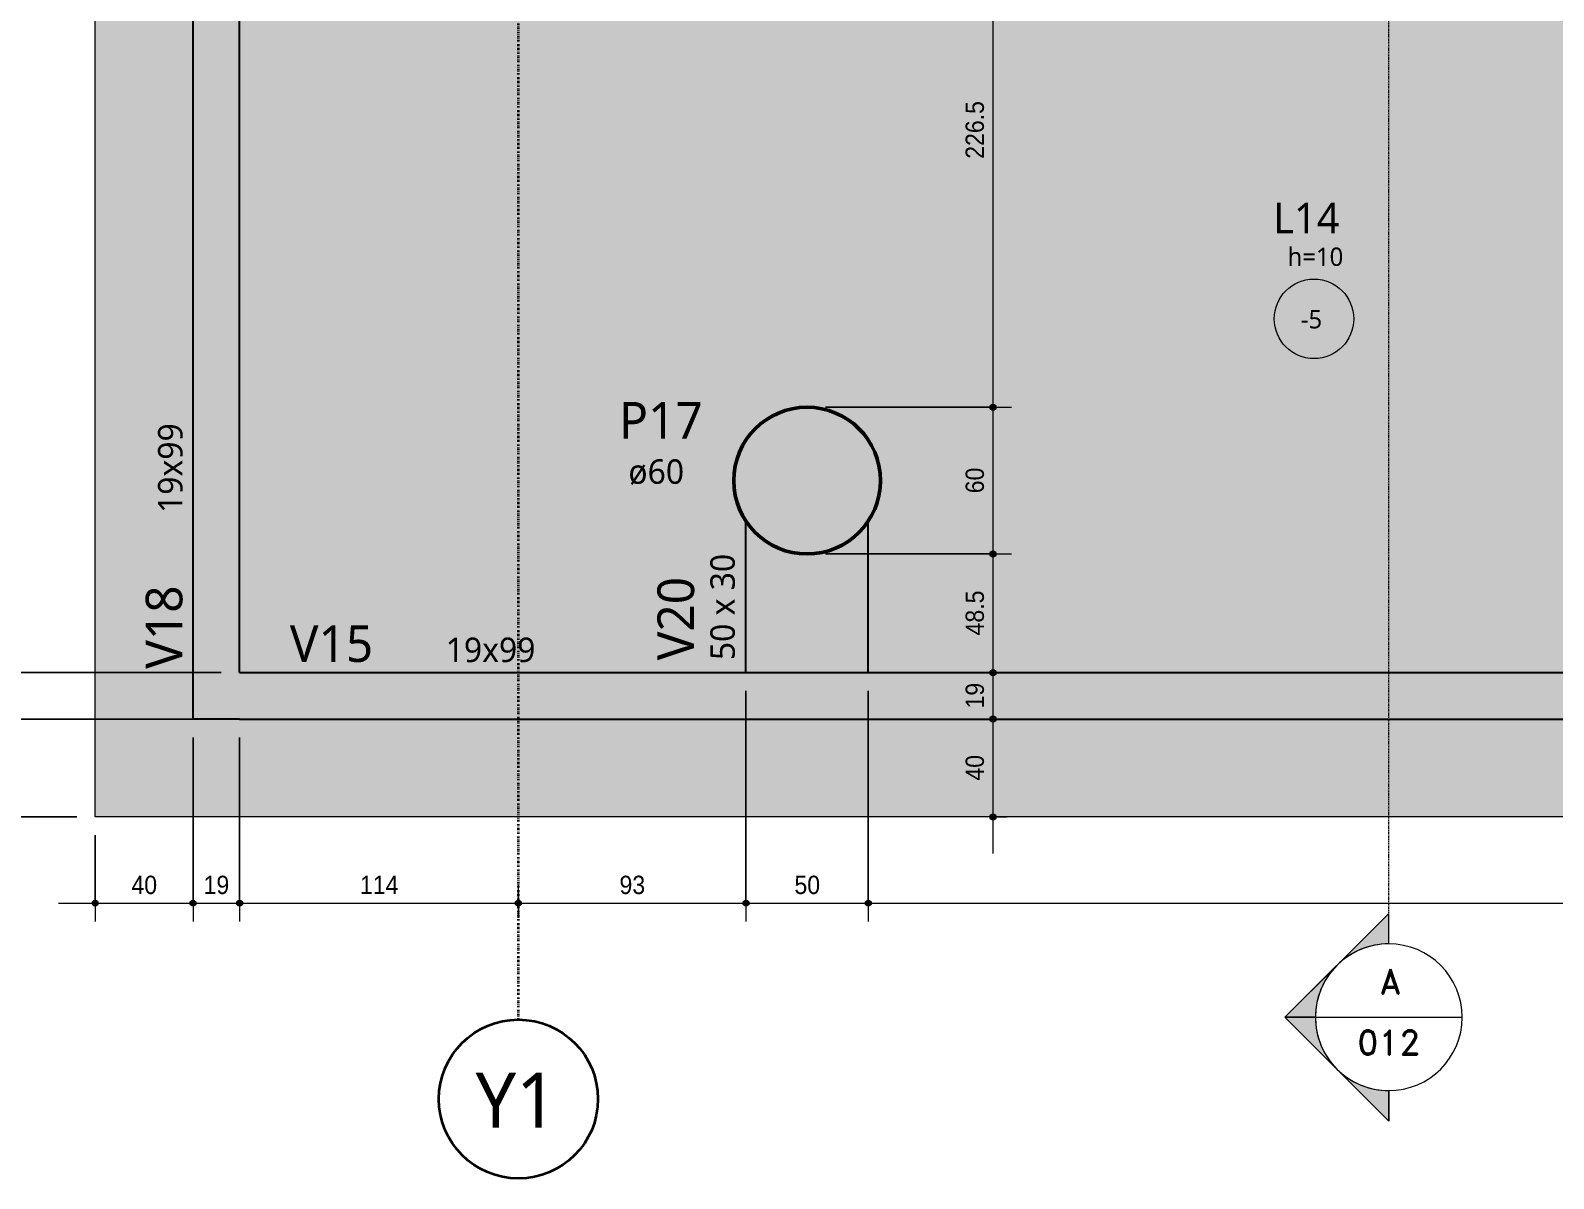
# Model space of a CAD drawing. Header units: centimetres. Extents: x -1897 to 22038, y -1268 to 84208.
# Drawn here: x -1206 to -583, y -1268 to -798 of the extents above; entities that cross this region are included whole.
import ezdxf

# ---------------------------------------------------------------- set-up
doc = ezdxf.new("R2010")
doc.units = ezdxf.units.CM
for name, pattern in [('Centro de 6 mm', [1.32, 0.6, -0.24, 0.24, -0.24]), ('Dash dot', [1.5875, 0.635, -0.47625, 0, -0.47625]), ('Hidden', [0.714375, 0.47625, -0.238125])]:
    doc.linetypes.add(name, pattern=pattern)
for name, color, linetype, lineweight in [('A-ANNO-DIMS', 7, 'Continuous', 9), ('A-ANNO-DIMS-50', 7, 'Continuous', 9), ('A-DETL', 7, 'Hidden', 18), ('A-FLOR', 7, 'Continuous', 18), ('A-FLOR-IDEN', 7, 'Continuous', 9), ('G-ANNO-SYMB', 7, 'Continuous', 9), ('S-BEAM', 7, 'Continuous', 18), ('S-BEAM-IDEN', 7, 'Continuous', 9), ('S-COLS', 7, 'Continuous', 18), ('S-COLS-IDEN', 7, 'Continuous', 9), ('S-GRID', 7, 'Continuous', 9), ('S-GRID-IDEN', 7, 'Continuous', 9)]:
    doc.layers.add(name, color=color, linetype=linetype, lineweight=lineweight)
doc.styles.add('Arial_1', font='arial.ttf', dxfattribs={"width": 0.9, "height": 7.5})
doc.styles.add('Gadugi', font='gadugi.ttf', dxfattribs={"height": 15})
doc.styles.add('Gadugi_1', font='gadugi.ttf', dxfattribs={"height": 10})
doc.styles.add('Gadugi_3', font='gadugi.ttf', dxfattribs={"height": 7.5})
doc.styles.add('Gadugi_4', font='gadugi.ttf', dxfattribs={"height": 12.5})
doc.styles.add('Gadugi_5', font='gadugi.ttf', dxfattribs={"height": 22.5})
doc.styles.add('RomanD', font='romand__.ttf', dxfattribs={"height": 10})
doc.dimstyles.new('PED_R80_1_5mm_ACIMA_As_ESQ__R00', dxfattribs={"dimscale": 30.48, "dimtxt": 7.651945, "dimasz": 0.328084, "dimexe": 0.246063, "dimexo": 0.246063, "dimgap": 0.049213, "dimtad": 1, "dimdec": 1, "dimrnd": 0.5, "dimdsep": 46, "dimtxsty": 'Arial_1', "dimblk1": 'DOTSMALL', "dimblk2": 'DOTSMALL', "dimsah": 1, "dimcen": 0.09, "dimdle": 0.492126, "dimazin": 0, "dimtfac": 1, "dimtdec": 4, "dimtix": 1, "dimtmove": 0, "dimatfit": 3, "dimfxl": 1, "dimtvp": 1, "dimtolj": 1, "dimtzin": 0, "dimarcsym": 2})

# ---------------------------------------------------------------- blocks, each defined once
blk = doc.blocks.new('PED_TAG_LAJE_R01 - TÍTULO_ESPESSURA_REBAIXO-2413107-PL K 100 - FORMA DO 6º PAVIMENTO')
at = {"layer": 'A-FLOR-IDEN'}
blk.add_circle((-0.046, -0.667), 0.325, dxfattribs=at)
blk = doc.blocks.new('Corte - M_Cabeça do corte - Preenchida-2060824-PL K 100 - FORMA DO 6º PAVIMENTO')
at = {"layer": 'G-ANNO-SYMB'}
h = blk.add_hatch(color=256, dxfattribs=at)
edge = h.paths.add_edge_path(flags=0)
edge.add_line((-0.6, 0.849), (-0.6, 0.6))
edge.add_arc((-0.6, 0), 0.6, 90, 135)
edge.add_line((-1.024, 0.424), (-0.6, 0.849))
h = blk.add_hatch(color=256, dxfattribs=at)
edge = h.paths.add_edge_path(flags=0)
edge.add_line((-0.6, 0.849), (-0.176, 0.424))
edge.add_arc((-0.6, 0), 0.6, 45, 90)
edge.add_line((-0.6, 0.6), (-0.6, 0.849))
h = blk.add_hatch(color=256, dxfattribs=at)
edge = h.paths.add_edge_path(flags=0)
edge.add_line((-1.449, 0), (-1.024, 0.424))
edge.add_arc((-0.6, 0), 0.6, 135, 180)
edge.add_line((-1.2, 0), (-1.449, 0))
h = blk.add_hatch(color=256, dxfattribs=at)
edge = h.paths.add_edge_path(flags=0)
edge.add_line((0.249, 0), (0, 0))
edge.add_arc((-0.6, 0), 0.6, 360, 405)
edge.add_line((-0.176, 0.424), (0.249, 0))
for p, q in [((-0.6, 0.849), (-1.449, 0)), ((-0.6, 0.849), (-1.024, 0.424)), ((-0.6, 0.849), (0.249, 0)), ((-0.6, 0.6), (-0.6, 0.849)), ((-0.6, 0.849), (-0.6, 0.6)), ((-0.176, 0.424), (-0.6, 0.849)), ((-1.024, 0.424), (-1.449, 0)), ((0.249, 0), (-0.176, 0.424)), ((-1.449, 0), (-1.2, 0)), ((0, 0), (0.249, 0)), ((-1.2, 0), (-1.449, 0)), ((0, 0), (0.249, 0))]:
    blk.add_line(p, q, dxfattribs=at)
for start, end in [(360, 180), (90, 135), (45, 90), (135, 180), (360, 45), (180, 360)]:
    blk.add_arc((-0.6, 0), 0.6, start, end, dxfattribs=at)
blk = doc.blocks.new('Eixo - Y1-2173029-PL K 100 - FORMA DO 6º PAVIMENTO')
at = {"layer": 'S-GRID-IDEN', "color": 6, "lineweight": 35, "true_color": 0xff00ff}
blk.add_circle((0, 0), 0.65, dxfattribs=at)
blk = doc.blocks.new('DIMBLOCK1-PL K 100 - FORMA DO 6º PAVIMENTO')
at = {"layer": 'A-ANNO-DIMS-50', "true_color": 0x000032}
h = blk.add_hatch(color=178, dxfattribs=at)
edge = h.paths.add_edge_path(flags=0)
edge.add_arc((-1179.5, -1155.04), 1.25, 0, 360)
h = blk.add_hatch(color=178, dxfattribs=at)
edge = h.paths.add_edge_path(flags=0)
edge.add_arc((-1139.5, -1155.04), 1.25, 0, 360)
at = {"layer": 'A-ANNO-DIMS-50', "color": 178, "true_color": 0x000032}
for p, q in [((-1139.5, -1087.25), (-1139.5, -1162.54)), ((-1139.5, -1155.04), (-1139.5, -1087.25)), ((-1179.5, -1127.25), (-1179.5, -1162.54)), ((-1179.5, -1155.04), (-1179.5, -1127.25)), ((-1194.5, -1155.04), (-1139.5, -1155.04))]:
    blk.add_line(p, q, dxfattribs=at)
for centre in [(-1179.5, -1155.04), (-1139.5, -1155.04)]:
    blk.add_circle(centre, 1.25, dxfattribs=at)
at = {"layer": 'A-ANNO-DIMS-50', "color": 0, "insert": (-1164.68, -1143.81), "char_height": 7.5, "width": 12.4315, "attachment_point": 1, "rotation": 0.00004, "line_spacing_factor": 0.941778, "style": 'Arial_1'}
blk.add_mtext('40', dxfattribs=at)
blk = doc.blocks.new('_DotSmall')
at = {"color": 0, "linetype": 'ByBlock', "const_width": 0.5}
blk.add_lwpolyline([(-0.0625, 0, 1), (0.0625, 0, 1)], format="xyb", close=True, dxfattribs=at)
blk = doc.blocks.new('DIMBLOCK2-PL K 100 - FORMA DO 6º PAVIMENTO')
at = {"layer": 'A-ANNO-DIMS-50', "true_color": 0x000032}
h = blk.add_hatch(color=178, dxfattribs=at)
edge = h.paths.add_edge_path(flags=0)
edge.add_arc((-1139.5, -1155.04), 1.25, 0, 360)
h = blk.add_hatch(color=178, dxfattribs=at)
edge = h.paths.add_edge_path(flags=0)
edge.add_arc((-1120.5, -1155.04), 1.25, 0, 360)
at = {"layer": 'A-ANNO-DIMS-50', "color": 178, "true_color": 0x000032}
for p, q in [((-1139.5, -1087.25), (-1139.5, -1162.54)), ((-1139.5, -1155.04), (-1139.5, -1087.25)), ((-1120.5, -1087.25), (-1120.5, -1162.54)), ((-1120.5, -1155.04), (-1120.5, -1087.25)), ((-1139.5, -1155.04), (-1120.5, -1155.04))]:
    blk.add_line(p, q, dxfattribs=at)
for centre in [(-1139.5, -1155.04), (-1120.5, -1155.04)]:
    blk.add_circle(centre, 1.25, dxfattribs=at)
at = {"layer": 'A-ANNO-DIMS-50', "color": 0, "insert": (-1135.18, -1143.81), "char_height": 7.5, "width": 12.4315, "attachment_point": 1, "rotation": 0.00004, "line_spacing_factor": 0.941778, "style": 'Arial_1'}
blk.add_mtext('19', dxfattribs=at)
blk = doc.blocks.new('DIMBLOCK3-PL K 100 - FORMA DO 6º PAVIMENTO')
at = {"layer": 'A-ANNO-DIMS-50', "true_color": 0x000032}
h = blk.add_hatch(color=178, dxfattribs=at)
edge = h.paths.add_edge_path(flags=0)
edge.add_arc((-1120.5, -1155.04), 1.25, 0, 360)
h = blk.add_hatch(color=178, dxfattribs=at)
edge = h.paths.add_edge_path(flags=0)
edge.add_arc((-1006.5, -1155.04), 1.25, 0, 360)
at = {"layer": 'A-ANNO-DIMS-50', "color": 178, "true_color": 0x000032}
for p, q in [((-1120.5, -1087.25), (-1120.5, -1162.54)), ((-1120.5, -1155.04), (-1120.5, -1087.25)), ((-1006.5, -1160.77), (-1006.5, -1147.54)), ((-1120.5, -1155.04), (-1006.5, -1155.04)), ((-1006.5, -1155.04), (-1006.5, -1160.77))]:
    blk.add_line(p, q, dxfattribs=at)
for centre in [(-1120.5, -1155.04), (-1006.5, -1155.04)]:
    blk.add_circle(centre, 1.25, dxfattribs=at)
at = {"layer": 'A-ANNO-DIMS-50', "color": 0, "insert": (-1071.27, -1143.81), "char_height": 7.5, "width": 18.6472, "attachment_point": 1, "rotation": 0.00004, "line_spacing_factor": 0.941778, "style": 'Arial_1'}
blk.add_mtext('114', dxfattribs=at)
blk = doc.blocks.new('DIMBLOCK4-PL K 100 - FORMA DO 6º PAVIMENTO')
at = {"layer": 'A-ANNO-DIMS-50', "true_color": 0x000032}
h = blk.add_hatch(color=178, dxfattribs=at)
edge = h.paths.add_edge_path(flags=0)
edge.add_arc((-1006.5, -1155.04), 1.25, 0, 360)
h = blk.add_hatch(color=178, dxfattribs=at)
edge = h.paths.add_edge_path(flags=0)
edge.add_arc((-913.5, -1155.04), 1.25, 0, 360)
at = {"layer": 'A-ANNO-DIMS-50', "color": 178, "true_color": 0x000032}
for p, q in [((-913.5, -1068.25), (-913.5, -1162.54)), ((-913.5, -1155.04), (-913.5, -1068.25)), ((-1006.5, -1160.77), (-1006.5, -1147.54)), ((-1006.5, -1155.04), (-913.5, -1155.04)), ((-1006.5, -1155.04), (-1006.5, -1160.77))]:
    blk.add_line(p, q, dxfattribs=at)
for centre in [(-1006.5, -1155.04), (-913.5, -1155.04)]:
    blk.add_circle(centre, 1.25, dxfattribs=at)
at = {"layer": 'A-ANNO-DIMS-50', "color": 0, "insert": (-965.18, -1143.81), "char_height": 7.5, "width": 12.4315, "attachment_point": 1, "rotation": 0.00004, "line_spacing_factor": 0.941778, "style": 'Arial_1'}
blk.add_mtext('93', dxfattribs=at)
blk = doc.blocks.new('DIMBLOCK5-PL K 100 - FORMA DO 6º PAVIMENTO')
at = {"layer": 'A-ANNO-DIMS-50', "true_color": 0x000032}
h = blk.add_hatch(color=178, dxfattribs=at)
edge = h.paths.add_edge_path(flags=0)
edge.add_arc((-913.5, -1155.04), 1.25, 0, 360)
h = blk.add_hatch(color=178, dxfattribs=at)
edge = h.paths.add_edge_path(flags=0)
edge.add_arc((-863.5, -1155.04), 1.25, 0, 360)
at = {"layer": 'A-ANNO-DIMS-50', "color": 178, "true_color": 0x000032}
for p, q in [((-913.5, -1068.25), (-913.5, -1162.54)), ((-913.5, -1155.04), (-913.5, -1068.25)), ((-863.5, -1068.25), (-863.5, -1162.54)), ((-863.5, -1155.04), (-863.5, -1068.25)), ((-913.5, -1155.04), (-863.5, -1155.04))]:
    blk.add_line(p, q, dxfattribs=at)
for centre in [(-913.5, -1155.04), (-863.5, -1155.04)]:
    blk.add_circle(centre, 1.25, dxfattribs=at)
at = {"layer": 'A-ANNO-DIMS-50', "color": 0, "insert": (-893.68, -1143.81), "char_height": 7.5, "width": 12.4315, "attachment_point": 1, "rotation": 0.00004, "line_spacing_factor": 0.941778, "style": 'Arial_1'}
blk.add_mtext('50', dxfattribs=at)
blk = doc.blocks.new('DIMBLOCK6-PL K 100 - FORMA DO 6º PAVIMENTO')
at = {"layer": 'A-ANNO-DIMS-50', "true_color": 0x000032}
h = blk.add_hatch(color=178, dxfattribs=at)
edge = h.paths.add_edge_path(flags=0)
edge.add_arc((-863.5, -1155.04), 1.25, 0, 360)
h = blk.add_hatch(color=178, dxfattribs=at)
edge = h.paths.add_edge_path(flags=0)
edge.add_arc((-237.5, -1155.04), 1.25, 0, 360)
at = {"layer": 'A-ANNO-DIMS-50', "color": 178, "true_color": 0x000032}
for p, q in [((-863.5, -1068.25), (-863.5, -1162.54)), ((-863.5, -1155.04), (-863.5, -1068.25)), ((-237.5, -1087.25), (-237.5, -1162.54)), ((-237.5, -1155.04), (-237.5, -1087.25)), ((-863.5, -1155.04), (-237.5, -1155.04))]:
    blk.add_line(p, q, dxfattribs=at)
for centre in [(-863.5, -1155.04), (-237.5, -1155.04)]:
    blk.add_circle(centre, 1.25, dxfattribs=at)
at = {"layer": 'A-ANNO-DIMS-50', "color": 0, "insert": (-558.27, -1143.8), "char_height": 7.5, "width": 18.6472, "attachment_point": 1, "rotation": 0.00004, "line_spacing_factor": 0.941778, "style": 'Arial_1'}
blk.add_mtext('626', dxfattribs=at)
blk = doc.blocks.new('DIMBLOCK118-PL K 100 - FORMA DO 6º PAVIMENTO')
at = {"layer": 'A-ANNO-DIMS-50', "true_color": 0x000032}
h = blk.add_hatch(color=178, dxfattribs=at)
edge = h.paths.add_edge_path(flags=0)
edge.add_arc((-1717.5, -704.75), 1.25, 0, 360)
h = blk.add_hatch(color=178, dxfattribs=at)
edge = h.paths.add_edge_path(flags=0)
edge.add_arc((-1717.5, -1060.75), 1.25, 0, 360)
at = {"layer": 'A-ANNO-DIMS-50', "color": 178, "true_color": 0x000032}
for p, q in [((-1128, -704.75), (-1725, -704.75)), ((-1717.5, -704.75), (-1717.5, -1060.75)), ((-1717.5, -704.75), (-1128, -704.75)), ((-1128, -1060.75), (-1725, -1060.75)), ((-1717.5, -1060.75), (-1128, -1060.75))]:
    blk.add_line(p, q, dxfattribs=at)
for centre in [(-1717.5, -704.75), (-1717.5, -1060.75)]:
    blk.add_circle(centre, 1.25, dxfattribs=at)
at = {"layer": 'A-ANNO-DIMS-50', "color": 0, "insert": (-1728.74, -890.52), "char_height": 7.5, "width": 18.6472, "attachment_point": 1, "rotation": 90, "line_spacing_factor": 0.941778, "style": 'Arial_1'}
blk.add_mtext('356', dxfattribs=at)
blk = doc.blocks.new('DIMBLOCK119-PL K 100 - FORMA DO 6º PAVIMENTO')
at = {"layer": 'A-ANNO-DIMS-50', "true_color": 0x000032}
h = blk.add_hatch(color=178, dxfattribs=at)
edge = h.paths.add_edge_path(flags=0)
edge.add_arc((-1717.5, -1060.75), 1.25, 0, 360)
h = blk.add_hatch(color=178, dxfattribs=at)
edge = h.paths.add_edge_path(flags=0)
edge.add_arc((-1717.5, -1079.75), 1.25, 0, 360)
at = {"layer": 'A-ANNO-DIMS-50', "color": 178, "true_color": 0x000032}
for p, q in [((-1128, -1060.75), (-1725, -1060.75)), ((-1717.5, -1060.75), (-1717.5, -1079.75)), ((-1717.5, -1060.75), (-1128, -1060.75)), ((-1128, -1079.75), (-1725, -1079.75)), ((-1717.5, -1079.75), (-1128, -1079.75))]:
    blk.add_line(p, q, dxfattribs=at)
for centre in [(-1717.5, -1060.75), (-1717.5, -1079.75)]:
    blk.add_circle(centre, 1.25, dxfattribs=at)
at = {"layer": 'A-ANNO-DIMS-50', "color": 0, "insert": (-1728.74, -1075.43), "char_height": 7.5, "width": 12.4315, "attachment_point": 1, "rotation": 90, "line_spacing_factor": 0.941778, "style": 'Arial_1'}
blk.add_mtext('19', dxfattribs=at)
blk = doc.blocks.new('DIMBLOCK120-PL K 100 - FORMA DO 6º PAVIMENTO')
at = {"layer": 'A-ANNO-DIMS-50', "true_color": 0x000032}
h = blk.add_hatch(color=178, dxfattribs=at)
edge = h.paths.add_edge_path(flags=0)
edge.add_arc((-1717.5, -1079.75), 1.25, 0, 360)
h = blk.add_hatch(color=178, dxfattribs=at)
edge = h.paths.add_edge_path(flags=0)
edge.add_arc((-1717.5, -1119.75), 1.25, 0, 360)
at = {"layer": 'A-ANNO-DIMS-50', "color": 178, "true_color": 0x000032}
for p, q in [((-1128, -1079.75), (-1725, -1079.75)), ((-1717.5, -1079.75), (-1717.5, -1134.75)), ((-1717.5, -1079.75), (-1128, -1079.75)), ((-1187, -1119.75), (-1725, -1119.75)), ((-1717.5, -1119.75), (-1187, -1119.75))]:
    blk.add_line(p, q, dxfattribs=at)
for centre in [(-1717.5, -1079.75), (-1717.5, -1119.75)]:
    blk.add_circle(centre, 1.25, dxfattribs=at)
at = {"layer": 'A-ANNO-DIMS-50', "color": 0, "insert": (-1728.74, -1104.93), "char_height": 7.5, "width": 12.4315, "attachment_point": 1, "rotation": 90, "line_spacing_factor": 0.941778, "style": 'Arial_1'}
blk.add_mtext('40', dxfattribs=at)
blk = doc.blocks.new('DIMBLOCK121-PL K 100 - FORMA DO 6º PAVIMENTO')
at = {"layer": 'A-ANNO-DIMS-50', "true_color": 0x000032}
h = blk.add_hatch(color=178, dxfattribs=at)
edge = h.paths.add_edge_path(flags=0)
edge.add_arc((-812.48, -1079.75), 1.25, 0, 360)
h = blk.add_hatch(color=178, dxfattribs=at)
edge = h.paths.add_edge_path(flags=0)
edge.add_arc((-812.48, -1119.75), 1.25, 0, 360)
at = {"layer": 'A-ANNO-DIMS-50', "color": 178, "true_color": 0x000032}
for p, q in [((-806.75, -1079.75), (-819.98, -1079.75)), ((-812.48, -1134.75), (-812.48, -1079.75)), ((-812.48, -1079.75), (-806.75, -1079.75)), ((-806.75, -1119.75), (-819.98, -1119.75)), ((-812.48, -1119.75), (-806.75, -1119.75))]:
    blk.add_line(p, q, dxfattribs=at)
for centre in [(-812.48, -1079.75), (-812.48, -1119.75)]:
    blk.add_circle(centre, 1.25, dxfattribs=at)
at = {"layer": 'A-ANNO-DIMS-50', "color": 0, "insert": (-823.72, -1104.93), "char_height": 7.5, "width": 12.4315, "attachment_point": 1, "rotation": 90, "line_spacing_factor": 0.941778, "style": 'Arial_1'}
blk.add_mtext('40', dxfattribs=at)
blk = doc.blocks.new('DIMBLOCK122-PL K 100 - FORMA DO 6º PAVIMENTO')
at = {"layer": 'A-ANNO-DIMS-50', "true_color": 0x000032}
h = blk.add_hatch(color=178, dxfattribs=at)
edge = h.paths.add_edge_path(flags=0)
edge.add_arc((-812.48, -1060.75), 1.25, 0, 360)
h = blk.add_hatch(color=178, dxfattribs=at)
edge = h.paths.add_edge_path(flags=0)
edge.add_arc((-812.48, -1079.75), 1.25, 0, 360)
at = {"layer": 'A-ANNO-DIMS-50', "color": 178, "true_color": 0x000032}
for p, q in [((-806.75, -1060.75), (-819.98, -1060.75)), ((-812.48, -1079.75), (-812.48, -1060.75)), ((-812.48, -1060.75), (-806.75, -1060.75)), ((-806.75, -1079.75), (-819.98, -1079.75)), ((-812.48, -1079.75), (-806.75, -1079.75))]:
    blk.add_line(p, q, dxfattribs=at)
for centre in [(-812.48, -1060.75), (-812.48, -1079.75)]:
    blk.add_circle(centre, 1.25, dxfattribs=at)
at = {"layer": 'A-ANNO-DIMS-50', "color": 0, "insert": (-823.72, -1075.43), "char_height": 7.5, "width": 12.4315, "attachment_point": 1, "rotation": 90, "line_spacing_factor": 0.941778, "style": 'Arial_1'}
blk.add_mtext('19', dxfattribs=at)
blk = doc.blocks.new('DIMBLOCK123-PL K 100 - FORMA DO 6º PAVIMENTO')
at = {"layer": 'A-ANNO-DIMS-50', "true_color": 0x000032}
h = blk.add_hatch(color=178, dxfattribs=at)
edge = h.paths.add_edge_path(flags=0)
edge.add_arc((-812.48, -1012.25), 1.25, 0, 360)
h = blk.add_hatch(color=178, dxfattribs=at)
edge = h.paths.add_edge_path(flags=0)
edge.add_arc((-812.48, -1060.75), 1.25, 0, 360)
at = {"layer": 'A-ANNO-DIMS-50', "color": 178, "true_color": 0x000032}
for p, q in [((-881, -1012.25), (-804.98, -1012.25)), ((-812.48, -1012.25), (-881, -1012.25)), ((-812.48, -1060.75), (-812.48, -1012.25)), ((-806.75, -1060.75), (-819.98, -1060.75)), ((-812.48, -1060.75), (-806.75, -1060.75))]:
    blk.add_line(p, q, dxfattribs=at)
for centre in [(-812.48, -1012.25), (-812.48, -1060.75)]:
    blk.add_circle(centre, 1.25, dxfattribs=at)
at = {"layer": 'A-ANNO-DIMS-50', "color": 0, "insert": (-823.72, -1045.56), "char_height": 7.5, "width": 21.7551, "attachment_point": 1, "rotation": 90, "line_spacing_factor": 0.941778, "style": 'Arial_1'}
blk.add_mtext('48.5', dxfattribs=at)
blk = doc.blocks.new('DIMBLOCK124-PL K 100 - FORMA DO 6º PAVIMENTO')
at = {"layer": 'A-ANNO-DIMS-50', "true_color": 0x000032}
h = blk.add_hatch(color=178, dxfattribs=at)
edge = h.paths.add_edge_path(flags=0)
edge.add_arc((-812.48, -952.25), 1.25, 0, 360)
h = blk.add_hatch(color=178, dxfattribs=at)
edge = h.paths.add_edge_path(flags=0)
edge.add_arc((-812.48, -1012.25), 1.25, 0, 360)
at = {"layer": 'A-ANNO-DIMS-50', "color": 178, "true_color": 0x000032}
for p, q in [((-881, -952.25), (-804.98, -952.25)), ((-812.48, -952.25), (-881, -952.25)), ((-812.48, -1012.25), (-812.48, -952.25)), ((-881, -1012.25), (-804.98, -1012.25)), ((-812.48, -1012.25), (-881, -1012.25))]:
    blk.add_line(p, q, dxfattribs=at)
for centre in [(-812.48, -952.25), (-812.48, -1012.25)]:
    blk.add_circle(centre, 1.25, dxfattribs=at)
at = {"layer": 'A-ANNO-DIMS-50', "color": 0, "insert": (-823.72, -987.43), "char_height": 7.5, "width": 12.4315, "attachment_point": 1, "rotation": 90, "line_spacing_factor": 0.941778, "style": 'Arial_1'}
blk.add_mtext('60', dxfattribs=at)
blk = doc.blocks.new('DIMBLOCK125-PL K 100 - FORMA DO 6º PAVIMENTO')
at = {"layer": 'A-ANNO-DIMS-50', "true_color": 0x000032}
h = blk.add_hatch(color=178, dxfattribs=at)
edge = h.paths.add_edge_path(flags=0)
edge.add_arc((-812.48, -725.75), 1.25, 0, 360)
h = blk.add_hatch(color=178, dxfattribs=at)
edge = h.paths.add_edge_path(flags=0)
edge.add_arc((-812.48, -952.25), 1.25, 0, 360)
at = {"layer": 'A-ANNO-DIMS-50', "color": 178, "true_color": 0x000032}
for p, q in [((-806.75, -725.75), (-819.98, -725.75)), ((-812.48, -952.25), (-812.48, -725.75)), ((-812.48, -725.75), (-806.75, -725.75)), ((-881, -952.25), (-804.98, -952.25)), ((-812.48, -952.25), (-881, -952.25))]:
    blk.add_line(p, q, dxfattribs=at)
for centre in [(-812.48, -725.75), (-812.48, -952.25)]:
    blk.add_circle(centre, 1.25, dxfattribs=at)
at = {"layer": 'A-ANNO-DIMS-50', "color": 0, "insert": (-823.72, -850.65), "char_height": 7.5, "width": 27.9708, "attachment_point": 1, "rotation": 90, "line_spacing_factor": 0.941778, "style": 'Arial_1'}
blk.add_mtext('226.5', dxfattribs=at)

msp = doc.modelspace()

# ---------------------------------------------------------------- hatches: boundary and pattern name
at = {"layer": 'A-FLOR', "true_color": 0xe6b8b7}
msp.add_hatch(color=9, dxfattribs=at).paths.add_polyline_path([(-1139.5, -1119.75), (1179.5, -1119.75), (1179.5, -214.75), (1139.5, -214.75), (1139.5, -1079.75), (-1139.5, -1079.75), (-1139.5, -214.75), (-1179.5, -214.75), (-1179.5, -1119.75)], flags=0)
at = {"layer": 'A-FLOR', "true_color": 0xd9d9d9}
msp.add_hatch(color=254, dxfattribs=at).paths.add_polyline_path([(-1120.5, -1060.75), (-913.5, -1060.75), (-913.5, -998.83), (-916.24, -993.67), (-917.93, -988.07), (-918.5, -982.25), (-917.92, -976.4), (-916.22, -970.77), (-913.44, -965.58), (-909.71, -961.04), (-905.17, -957.31), (-899.98, -954.53), (-894.35, -952.83), (-888.5, -952.25), (-882.65, -952.83), (-876.98, -954.56), (-871.83, -957.31), (-867.29, -961.04), (-863.56, -965.58), (-860.78, -970.77), (-859.08, -976.4), (-858.5, -982.25), (-859.08, -988.12), (-860.78, -993.73), (-863.5, -998.92), (-863.5, -1060.75), (-237.5, -1060.75), (-237.5, -856.67), (-252.53, -856.67), (-252.53, -808.67), (-237.5, -808.67), (-237.5, -725.75), (-1039.5, -725.75), (-1039.5, -704.75), (-1120.5, -704.75), (-1120.5, -796.62)], flags=0)
at = {"layer": 'S-BEAM', "true_color": 0xccffcc}
for points in [[(-1120.5, -1079.75), (-1120.5, -389.75), (-1139.5, -389.75), (-1139.5, -1079.75)], [(-689.64, -1079.75), (-237.5, -1079.75), (-237.5, -1060.75), (-1120.5, -1060.75), (-1120.5, -1079.75), (-1064.31, -1079.75)]]:
    msp.add_hatch(color=254, dxfattribs=at).paths.add_polyline_path(points, flags=0)
at = {"layer": 'S-BEAM', "true_color": 0xd9d9d9}
msp.add_hatch(color=254, dxfattribs=at).paths.add_polyline_path([(-913.5, -1060.75), (-863.5, -1060.75), (-863.56, -998.92), (-867.29, -1003.46), (-871.83, -1007.19), (-877.02, -1009.97), (-882.65, -1011.67), (-888.5, -1012.25), (-894.37, -1011.67), (-900.02, -1009.95), (-905.22, -1007.16), (-909.77, -1003.41), (-913.5, -998.92), (-913.5, -1051.95)], flags=0)
at = {"layer": 'S-COLS', "true_color": 0x808080}
msp.add_hatch(color=8, dxfattribs=at).paths.add_polyline_path([(-888.5, -1012.25), (-882.65, -1011.67), (-876.98, -1009.94), (-871.83, -1007.19), (-867.29, -1003.46), (-863.56, -998.92), (-860.78, -993.73), (-859.08, -988.1), (-858.5, -982.25), (-859.08, -976.4), (-860.78, -970.77), (-863.56, -965.58), (-867.29, -961.04), (-871.83, -957.31), (-877.02, -954.53), (-882.65, -952.83), (-888.5, -952.25), (-894.35, -952.83), (-899.98, -954.53), (-905.17, -957.31), (-909.71, -961.04), (-913.44, -965.58), (-916.22, -970.77), (-917.92, -976.4), (-918.5, -982.25), (-917.92, -988.12), (-916.22, -993.73), (-913.44, -998.92), (-909.71, -1003.46), (-905.17, -1007.19), (-899.98, -1009.97), (-894.35, -1011.67)], flags=0)

# ---------------------------------------------------------------- linework, layer by layer
at = {"layer": 'A-DETL'}
for p, q in [((-1139.5, -1079.75), (-1139.5, -214.75)), ((1139.5, -1079.75), (-1139.5, -1079.75))]:
    msp.add_line(p, q, dxfattribs=at)
at = {"layer": 'A-FLOR'}
for p, q in [((-1179.5, -1119.75), (-1179.5, -214.75)), ((1179.5, -1119.75), (-1179.5, -1119.75))]:
    msp.add_line(p, q, dxfattribs=at)
for start, end in [(200.60054, 202.37154), (337.62846, 339.39946), (210.30878, 213.55731), (326.44269, 329.69122)]:
    msp.add_arc((-888.5, -982.25), 30, start, end, dxfattribs=at)
at = {"layer": 'G-ANNO-SYMB', "linetype": 'Centro de 6 mm'}
msp.add_line((-650.73, -1171.69), (-650.73, 475.68), dxfattribs=at)
at = {"layer": 'G-ANNO-SYMB'}
msp.add_line((-680.73, -1201.69), (-620.73, -1201.69), dxfattribs=at)
at = {"layer": 'S-BEAM', "lineweight": 25}
for p, q in [((-1139.5, -1079.75), (-1139.5, -389.75)), ((-1120.5, -1060.75), (-1120.5, -389.75)), ((-913.5, -1060.75), (-913.5, -998.83)), ((-863.5, -1060.75), (-863.5, -998.83)), ((-1120.5, -1060.75), (-237.5, -1060.75)), ((-1120.5, -1079.75), (-1139.5, -1079.75)), ((-1120.5, -1079.75), (-237.5, -1079.75))]:
    msp.add_line(p, q, dxfattribs=at)
for start, end in [(223.04945, 224.84585), (235.39348, 236.13439), (303.86561, 304.60652), (315.15415, 316.95055)]:
    msp.add_arc((-888.5, -982.25), 30, start, end, dxfattribs=at)
at = {"layer": 'S-COLS', "lineweight": 50}
for start, end in [(0, 180), (180, 0)]:
    msp.add_arc((-888.5, -982.25), 30, start, end, dxfattribs=at)
at = {"layer": 'S-GRID', "color": 6, "linetype": 'Dash dot', "lineweight": 35, "true_color": 0xff00ff}
msp.add_line((-1006.5, -1202.65), (-1006.5, 698.85), dxfattribs=at)

# ---------------------------------------------------------------- block references
at = {"layer": 'A-FLOR-IDEN', "xscale": 49.99999999999998, "yscale": 49.99999999999998, "zscale": 49.99999999999998}
msp.add_blockref('PED_TAG_LAJE_R01 - TÍTULO_ESPESSURA_REBAIXO-2413107-PL K 100 - FORMA DO 6º PAVIMENTO', (-679, -882.75), dxfattribs=at)
at = {"layer": 'G-ANNO-SYMB', "xscale": 49.99999999999998, "yscale": 49.99999999999998, "zscale": 49.99999999999998, "rotation": 90}
msp.add_blockref('Corte - M_Cabeça do corte - Preenchida-2060824-PL K 100 - FORMA DO 6º PAVIMENTO', (-650.73, -1171.69), dxfattribs=at)
at = {"layer": 'S-GRID-IDEN', "color": 6, "true_color": 0xff00ff, "xscale": 49.99999999999998, "yscale": 49.99999999999998, "zscale": 49.99999999999998}
msp.add_blockref('Eixo - Y1-2173029-PL K 100 - FORMA DO 6º PAVIMENTO', (-1006.5, -1235.15), dxfattribs=at)

# ---------------------------------------------------------------- texts
at = {"layer": 'A-FLOR-IDEN', "attachment_point": 1}
for s, insert, char_height, width, style in [('L14', (-698.02, -868.66), 12.5, 33.27, 'Gadugi_4'), ('h=10', (-692.13, -886.95), 7.5, 29.6624, 'Gadugi_3'), ('-5', (-686.71, -912.51), 7.5, 12.0253, 'Gadugi_3')]:
    msp.add_mtext(s, dxfattribs=dict(at, insert=insert, char_height=char_height, width=width, style=style))
at = {"layer": 'G-ANNO-SYMB', "char_height": 10, "attachment_point": 1, "style": 'RomanD'}
for s, insert, width in [('A', (-654.29, -1182.07), 11.2236), ('012', (-663.54, -1207.01), 33.6709)]:
    msp.add_mtext(s, dxfattribs=dict(at, insert=insert, width=width))
at = {"layer": 'S-BEAM-IDEN', "attachment_point": 1, "rotation": 90}
for s, insert, char_height, width, style in [('19x99', (-1153.82, -995.48), 10, 44.8945, 'Gadugi_1'), ('50 x 30', (-928.05, -1055.66), 10, 54.5147, 'Gadugi_1'), ('V18', (-1158.85, -1059.19), 15, 44.0928, 'Gadugi'), ('V20', (-949.68, -1055.71), 15, 44.0928, 'Gadugi')]:
    msp.add_mtext(s, dxfattribs=dict(at, insert=insert, char_height=char_height, width=width, style=style))
at = {"layer": 'S-BEAM-IDEN', "attachment_point": 1}
for s, insert, char_height, width, style in [('V15', (-1099.94, -1041.4), 15, 44.0928, 'Gadugi'), ('19x99', (-1036.23, -1046.43), 10, 44.8945, 'Gadugi_1')]:
    msp.add_mtext(s, dxfattribs=dict(at, insert=insert, char_height=char_height, width=width, style=style))
at = {"layer": 'S-COLS-IDEN', "attachment_point": 1}
for s, insert, char_height, width, style in [('P17', (-965.32, -950.07), 15, 42.4894, 'Gadugi'), ('ø60', (-961.56, -973.56), 10, 28.4599, 'Gadugi_1')]:
    msp.add_mtext(s, dxfattribs=dict(at, insert=insert, char_height=char_height, width=width, style=style))
at = {"layer": 'S-GRID-IDEN', "color": 6, "true_color": 0xff00ff, "insert": (-1024.03, -1224.36), "char_height": 22.5, "width": 42.0886, "attachment_point": 1, "style": 'Gadugi_5'}
msp.add_mtext('Y1', dxfattribs=at)

# ---------------------------------------------------------------- dimensions: what is measured, and where the dimension line sits
at = {"layer": 'A-ANNO-DIMS', "color": 178, "true_color": 0x000032}
for base, p1, p2, angle, override, picture, middle in [((-1717.5, -1060.75), (-1120.5, -704.75), (-1120.5, -1060.75), 90, {"dimpost": '<>', "dimfxl": 356}, 'DIMBLOCK118-PL K 100 - FORMA DO 6º PAVIMENTO', (-1722.83, -882.75)), ((-812.48, -725.75), (-888.5, -952.25), (-814.25, -725.75), 90, {"dimpost": '<>', "dimfxl": 238.360114}, 'DIMBLOCK125-PL K 100 - FORMA DO 6º PAVIMENTO', (-817.81, -839)), ((-812.48, -952.25), (-888.5, -1012.25), (-888.5, -952.25), 90, {"dimpost": '<>', "dimfxl": 60}, 'DIMBLOCK124-PL K 100 - FORMA DO 6º PAVIMENTO', (-817.81, -982.25)), ((-812.48, -1012.25), (-814.25, -1060.75), (-888.5, -1012.25), 90, {"dimpost": '<>', "dimfxl": 88.687901}, 'DIMBLOCK123-PL K 100 - FORMA DO 6º PAVIMENTO', (-817.81, -1036.5)), ((-1717.5, -1079.75), (-1120.5, -1060.75), (-1120.5, -1079.75), 90, {"dimpost": '<>', "dimfxl": 19}, 'DIMBLOCK119-PL K 100 - FORMA DO 6º PAVIMENTO', (-1722.83, -1070.25)), ((-913.5, -1155.04), (-1006.5, -1153.27), (-913.5, -1060.75), 0.00004, {"dimpost": '<>', "dimfxl": 131.185803}, 'DIMBLOCK4-PL K 100 - FORMA DO 6º PAVIMENTO', (-960, -1149.71)), ((-863.5, -1155.04), (-913.5, -1060.75), (-863.5, -1060.75), 0.00004, {"dimpost": '<>', "dimfxl": 50}, 'DIMBLOCK5-PL K 100 - FORMA DO 6º PAVIMENTO', (-888.5, -1149.71)), ((-237.5, -1155.04), (-863.5, -1060.75), (-237.5, -1079.75), 0.00004, {"dimpost": '<>', "dimfxl": 626.288272}, 'DIMBLOCK6-PL K 100 - FORMA DO 6º PAVIMENTO', (-550.5, -1149.71)), ((-812.48, -1060.75), (-814.25, -1079.75), (-814.25, -1060.75), 90, {"dimpost": '<>', "dimfxl": 19}, 'DIMBLOCK122-PL K 100 - FORMA DO 6º PAVIMENTO', (-817.81, -1070.25)), ((-1717.5, -1119.75), (-1120.5, -1079.75), (-1179.5, -1119.75), 90, {"dimpost": '<>', "dimfxl": 71.281134}, 'DIMBLOCK120-PL K 100 - FORMA DO 6º PAVIMENTO', (-1722.83, -1099.75)), ((-1139.5, -1155.04), (-1179.5, -1119.75), (-1139.5, -1079.75), 0.00004, {"dimpost": '<>', "dimfxl": 56.568542}, 'DIMBLOCK1-PL K 100 - FORMA DO 6º PAVIMENTO', (-1159.5, -1149.71)), ((-1120.5, -1155.04), (-1139.5, -1079.75), (-1120.5, -1079.75), 0.00004, {"dimpost": '<>', "dimfxl": 19}, 'DIMBLOCK2-PL K 100 - FORMA DO 6º PAVIMENTO', (-1130, -1149.71)), ((-1006.5, -1155.04), (-1120.5, -1079.75), (-1006.5, -1153.27), 0.00004, {"dimpost": '<>', "dimfxl": 135.653195}, 'DIMBLOCK3-PL K 100 - FORMA DO 6º PAVIMENTO', (-1063.5, -1149.78)), ((-812.48, -1079.75), (-814.25, -1119.75), (-814.25, -1079.75), 90, {"dimpost": '<>', "dimfxl": 40}, 'DIMBLOCK121-PL K 100 - FORMA DO 6º PAVIMENTO', (-817.81, -1099.75))]:
    dim = msp.add_linear_dim(base=base, p1=p1, p2=p2, angle=angle, dimstyle='PED_R80_1_5mm_ACIMA_As_ESQ__R00', override=override, dxfattribs=at)
    dim.commit()
    dim.dimension.update_dxf_attribs({"geometry": picture, "text_midpoint": middle})

doc.saveas('drawing.dxf')
